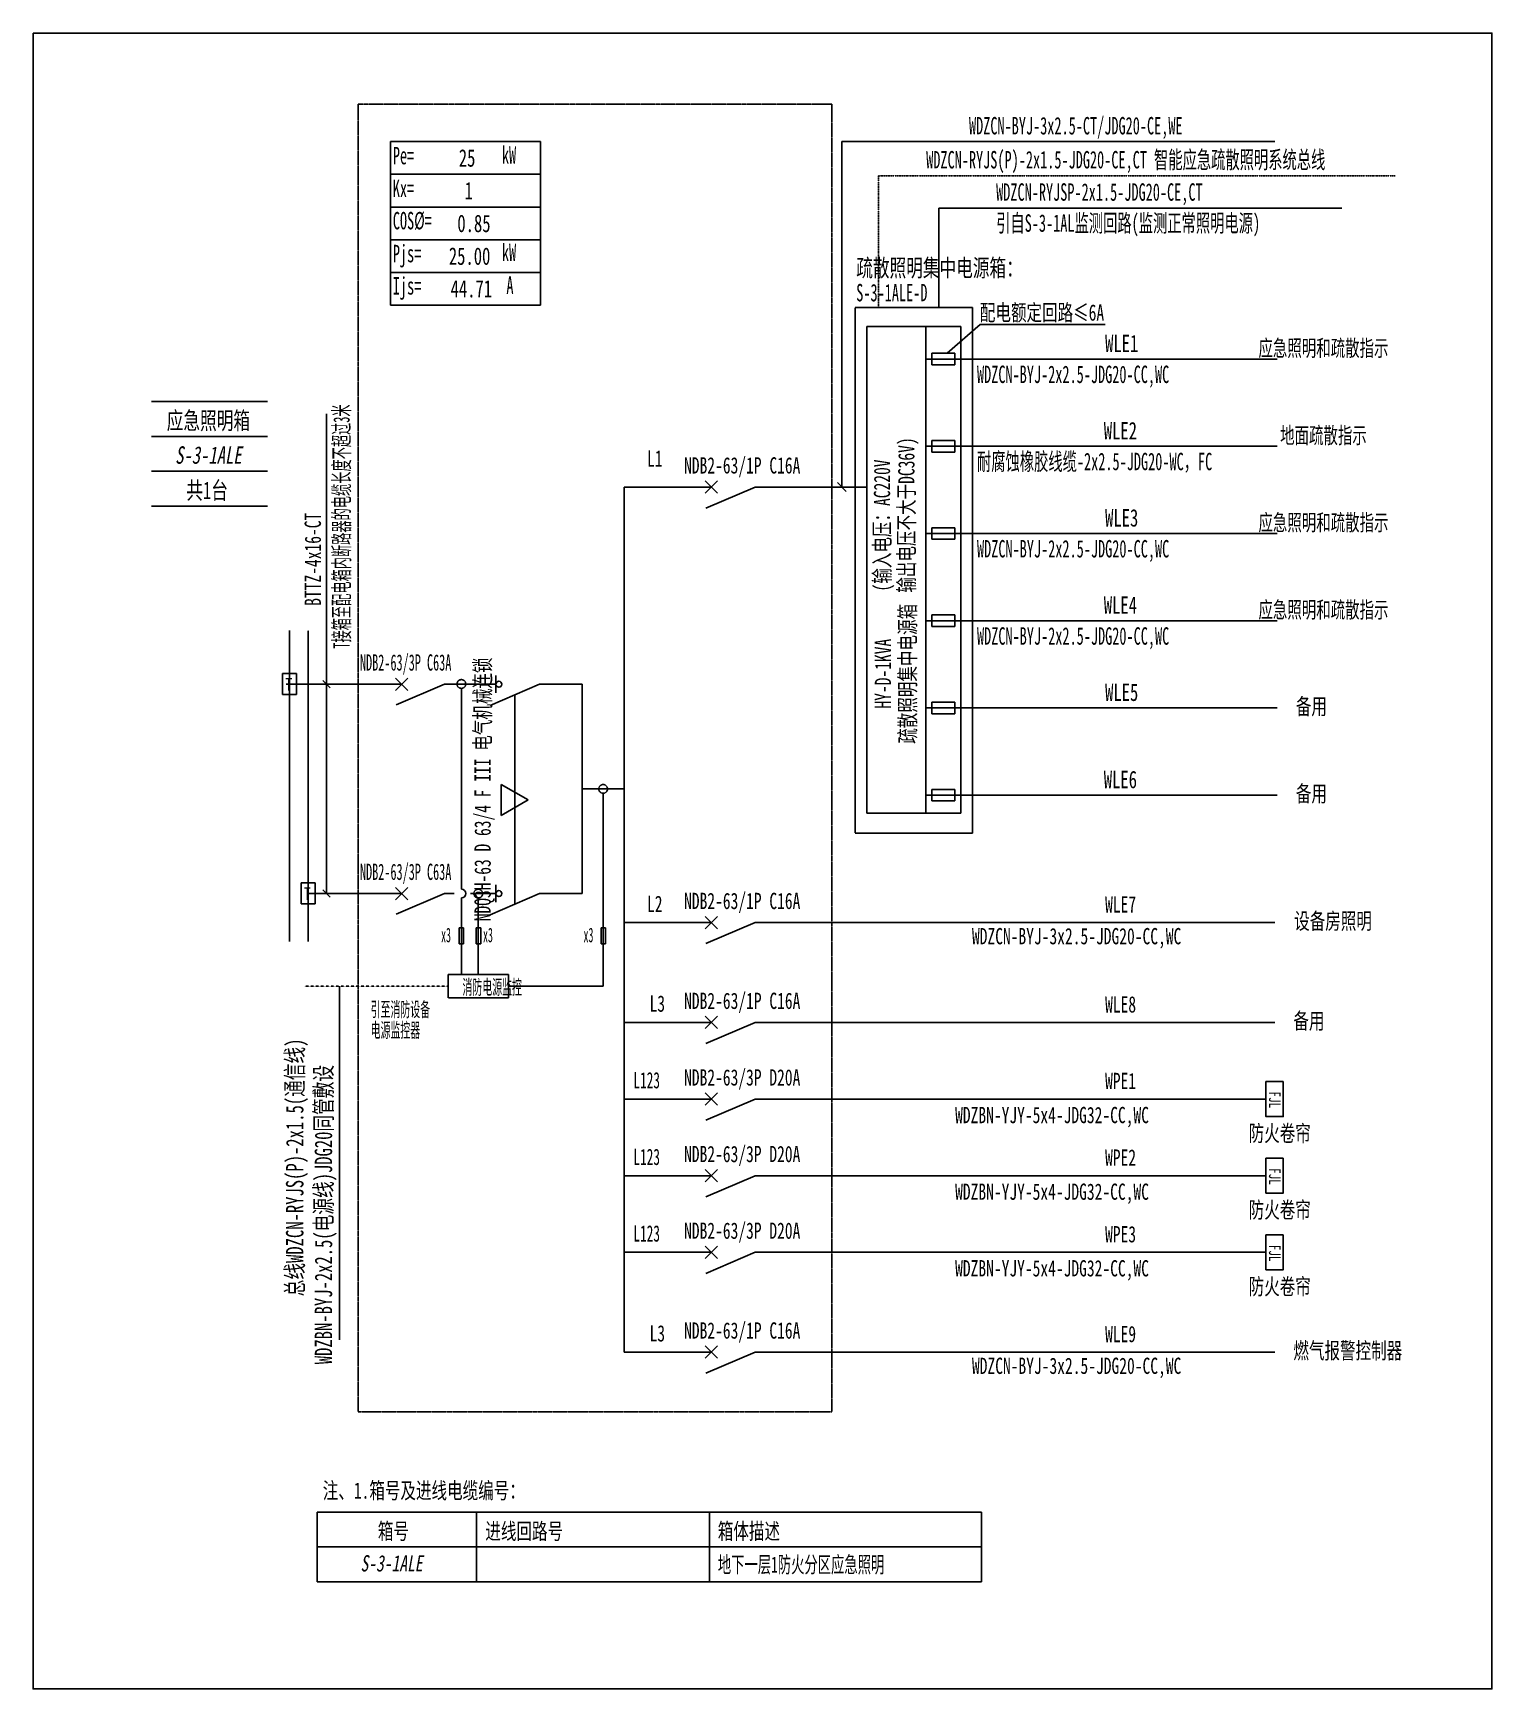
# Model space of a CAD drawing. Extents: x 214190 to 216451, y 333554 to 336120.
import ezdxf
from ezdxf.enums import TextEntityAlignment as Align

# ---------------------------------------------------------------- set-up
doc = ezdxf.new("R2010")
doc.units = 0
doc.header["$MEASUREMENT"] = 0
for name, pattern in [('_点划线L', [1.9, 1.5, -0.17, 0.06, -0.17]), ('_虚线S', [0.25, 0.125, -0.125]), ('DASH', [0.35, 0.25, -0.1]), ('DASHED', [0.75, 0.5, -0.25]), ('DIVIDE', [1.25, 0.5, -0.25, 0, -0.25, 0, -0.25])]:
    doc.linetypes.add(name, pattern=pattern)
for name, color, linetype in [('D_E_Eqpm(强电设备)', 100, 'Continuous'), ('D_E_Eqpm（强电设备）', 100, 'Continuous'), ('D_E_Text(强电文字)', 51, 'Continuous'), ('D_E_Text（强电文字）', 51, 'Continuous'), ('D_E_Wire(强电线缆)', 10, 'Continuous'), ('D_E_Wire（强电线缆）', 10, 'Continuous'), ('D_El_Wire（弱电线缆）', 10, 'Continuous'), ('D_T_TableDim（表格尺寸）', 255, 'Continuous'), ('DQ_Eqpm', 100, 'Continuous'), ('FL04GGFW_E72-配电箱系统图-塔楼部分$0$D_E_Eqpm（强电设备）', 100, 'Continuous'), ('FL09U293_E72-地下室配电箱系统图$0$D_E_Eqpm（强电设备）', 100, 'Continuous'), ('FL09U293_E72-地下室配电箱系统图$0$D_E_Text（强电文字）', 51, 'Continuous'), ('FL09U293_E72-地下室配电箱系统图$0$D_T_TableDim（表格尺寸）', 255, 'Continuous'), ('系统图', 220, 'Continuous')]:
    doc.layers.add(name, color=color, linetype=linetype)
doc.styles.add('FL09U293_E72-地下室配电箱系统图$0$FL04GGFW_E72-配电箱系统图-塔楼部分$0$电气', font='', dxfattribs={"width": 0.7})
doc.styles.add('FL09U293_E72-地下室配电箱系统图$0$FL04GGFW_E72-配电箱系统图-塔楼部分$0$电气箱', font='simhei.ttf', dxfattribs={"width": 0.8, "oblique": 10})
doc.styles.add('FL09U293_E72-地下室配电箱系统图$0$电气', font='', dxfattribs={"width": 0.7})
doc.styles.add('FL09U293_E72-地下室配电箱系统图$0$电气箱', font='simhei.ttf', dxfattribs={"width": 0.8, "oblique": 10})
doc.styles.add('HZ', font='', dxfattribs={"width": 0.7, "height": 400})
doc.styles.add('电气', font='', dxfattribs={"width": 0.7})
doc.styles.get('FL09U293_E72-地下室配电箱系统图$0$FL04GGFW_E72-配电箱系统图-塔楼部分$0$电气').set_extended_font_data('SimSun')
doc.styles.get('FL09U293_E72-地下室配电箱系统图$0$电气').set_extended_font_data('SimSun')
doc.styles.get('HZ').set_extended_font_data('SimSun')
doc.styles.get('电气').set_extended_font_data('SimSun')

msp = doc.modelspace()

# ---------------------------------------------------------------- linework, layer by layer
at = {"layer": 'D_E_Eqpm(强电设备)'}
for p, q in [((215232.1, 335407.5, 0), (215251.2, 335426.6, 0)), ((215251.2, 335407.5, 0), (215232.1, 335426.6, 0)), ((215309.2, 335417.1, 0), (215232.9, 335384.3, 0)), ((214752.1, 335101.8, 0), (214771.2, 335120.9, 0)), ((214771.2, 335101.8, 0), (214752.1, 335120.9, 0)), ((214907.6, 335097.9, 0), (214907.6, 335124.9, 0)), ((214752.1, 334777.4, 0), (214771.2, 334796.6, 0)), ((214771.2, 334777.4, 0), (214752.1, 334796.6, 0)), ((214907.6, 334773.5, 0), (214907.6, 334800.5, 0)), ((215232.1, 334732.5, 0), (215251.2, 334751.6, 0)), ((215251.2, 334732.5, 0), (215232.1, 334751.6, 0)), ((215309.2, 334742.1, 0), (215232.9, 334709.4, 0)), ((215232.1, 334577.7, 0), (215251.2, 334596.9, 0)), ((215251.2, 334577.7, 0), (215232.1, 334596.9, 0)), ((215309.2, 334587.3, 0), (215232.9, 334554.6, 0)), ((215232.1, 334459, 0), (215251.2, 334478.1, 0)), ((215251.2, 334459, 0), (215232.1, 334478.1, 0)), ((215309.2, 334468.6, 0), (215232.9, 334435.9, 0)), ((215232.1, 334340.3, 0), (215251.2, 334359.4, 0)), ((215251.2, 334340.3, 0), (215232.1, 334359.4, 0)), ((215309.2, 334349.8, 0), (215232.9, 334317.1, 0)), ((215232.1, 334221.5, 0), (215251.2, 334240.7, 0)), ((215251.2, 334221.5, 0), (215232.1, 334240.7, 0)), ((215309.2, 334231.1, 0), (215232.9, 334198.4, 0)), ((215232.1, 334066.8, 0), (215251.2, 334085.9, 0)), ((215251.2, 334066.8, 0), (215232.1, 334085.9, 0)), ((215309.2, 334076.3, 0), (215232.9, 334043.6, 0))]:
    msp.add_line(p, q, dxfattribs=at)
for centre in [(214912.2, 335111.4, 0), (214912.2, 334787, 0)]:
    msp.add_circle(centre, 4.6, dxfattribs=at)
at = {"layer": 'D_E_Eqpm（强电设备）'}
for p, q in [((215482.4, 334911.4, 0), (215482.4, 335665.8, 0)), ((215482.4, 335665.8, 0), (215574, 335665.8, 0)), ((215574, 335665.8, 0), (215574, 334911.4, 0)), ((214975.2, 335111.4, 0), (214898.9, 335078.7, 0)), ((214957.5, 334932.2, 0), (214915.8, 334956.3, 0)), ((214915.8, 334956.3, 0), (214915.8, 334908.1, 0)), ((214915.8, 334908.1, 0), (214957.5, 334932.2, 0)), ((215574, 334911.4, 0), (215482.4, 334911.4, 0)), ((214975.2, 334787, 0), (214898.9, 334754.3, 0))]:
    msp.add_line(p, q, dxfattribs=at)
at = {"layer": 'D_E_Eqpm（强电设备）', "linetype": 'DASH'}
msp.add_line((214937.1, 334770.6, 0), (214937.1, 335095, 0), dxfattribs=at)
at = {"layer": 'D_E_Eqpm（强电设备）', "elevation": 0}
for points in [[(216127.8, 334495.6), (216127.8, 334441.5), (216100.8, 334441.5), (216100.8, 334495.6)], [(216127.8, 334376.9), (216127.8, 334322.8), (216100.8, 334322.8), (216100.8, 334376.9)], [(216127.8, 334258.1), (216127.8, 334204.1), (216100.8, 334204.1), (216100.8, 334258.1)]]:
    msp.add_lwpolyline(points, close=True, dxfattribs=at)
at = {"layer": 'D_E_Text(强电文字)', "color": 51}
for p, q in [((214645.1, 334787, 0), (214645.1, 335530.5, 0)), ((214639.4, 335117, 0), (214650.7, 335105.8, 0)), ((214639.4, 334792.6, 0), (214650.7, 334781.4, 0)), ((214665.5, 334643.5, 0), (214665.5, 334095.4, 0))]:
    msp.add_line(p, q, dxfattribs=at)
at = {"layer": 'D_E_Text（强电文字）'}
for p, q in [((214744.4, 335952.4, 0), (214976.8, 335952.4, 0)), ((214744.4, 335952.4, 0), (214744.4, 335698.9, 0)), ((214976.8, 335952.4, 0), (214976.8, 335698.9, 0)), ((215443.7, 335952.4, 0), (216114.7, 335952.4, 0)), ((215443.7, 335417.1, 0), (215443.7, 335952.4, 0)), ((214744.4, 335901.7, 0), (214976.8, 335901.7, 0)), ((214744.4, 335851, 0), (214976.8, 335851, 0)), ((214744.4, 335800.3, 0), (214976.8, 335800.3, 0)), ((214744.4, 335749.6, 0), (214976.8, 335749.6, 0)), ((214744.4, 335698.9, 0), (214976.8, 335698.9, 0)), ((215607, 335624.4, 0), (215658.1, 335669, 0)), ((215658.1, 335669, 0), (215851.7, 335669, 0)), ((215436.8, 335423.9, 0), (215450.5, 335410.2, 0))]:
    msp.add_line(p, q, dxfattribs=at)
at = {"layer": 'D_E_Wire(强电线缆)'}
for p, q in [((214587.9, 334712.6, 0), (214587.9, 335194.8, 0)), ((214582.8, 335111.4, 0), (214761.7, 335111.4, 0)), ((214827.9, 335111.4, 0), (214907.6, 335111.4, 0)), ((214975.2, 335111.4, 0), (215041.2, 335111.4, 0)), ((214827.9, 334787, 0), (214843.1, 334787, 0)), ((214868.1, 334787, 0), (214907.6, 334787, 0)), ((214975.2, 334787, 0), (215041.2, 334787, 0))]:
    msp.add_line(p, q, dxfattribs=at)
at = {"layer": 'D_E_Wire(强电线缆)', "linetype": 'DASH'}
for p, q in [((214616.7, 334712.6, 0), (214616.7, 335194.8, 0)), ((214616.7, 334787, 0), (214761.7, 334787, 0))]:
    msp.add_line(p, q, dxfattribs=at)
at = {"layer": 'D_E_Wire（强电线缆）', "color": 10}
for p, q in [((215593.9, 335849.3, 0), (215593.9, 335695.3, 0)), ((215593.9, 335849.3, 0), (216218.7, 335849.3, 0)), ((215574, 335615.3, 0), (216118.5, 335615.3, 0)), ((215574, 335480.2, 0), (216118.5, 335480.2, 0)), ((215574, 335345, 0), (216118.5, 335345, 0)), ((215574, 335209.9, 0), (216118.5, 335209.9, 0)), ((215574, 335074.7, 0), (216118.5, 335074.7, 0)), ((215574, 334939.5, 0), (216118.5, 334939.5, 0))]:
    msp.add_line(p, q, dxfattribs=at)
at = {"layer": 'D_E_Wire（强电线缆）'}
for p, q in [((215106.4, 334076.3, 0), (215106.4, 335417.1, 0)), ((215106.4, 335417.1, 0), (215241.6, 335417.1, 0)), ((215309.2, 335417.1, 0), (215482.4, 335417.1, 0)), ((215041.2, 335111.4, 0), (215041.2, 334787, 0)), ((215041.2, 334949.2, 0), (215106.4, 334949.2, 0)), ((215073.8, 334942.4, 0), (215073.8, 334643.5, 0)), ((214880.3, 334780.2, 0), (214880.3, 334661.6, 0)), ((215106.4, 334742.1, 0), (215241.6, 334742.1, 0)), ((215309.2, 334742.1, 0), (216114.7, 334742.1, 0)), ((214850.5, 334734, 0), (214857.6, 334734, 0)), ((214850.5, 334709, 0), (214850.5, 334734, 0)), ((214857.6, 334734, 0), (214857.6, 334709, 0)), ((214877.2, 334734, 0), (214884.3, 334734, 0)), ((214877.2, 334709, 0), (214877.2, 334734, 0)), ((214884.3, 334734, 0), (214884.3, 334709, 0)), ((215070.5, 334734, 0), (215077.6, 334734, 0)), ((215070.5, 334709, 0), (215070.5, 334734, 0)), ((215077.6, 334734, 0), (215077.6, 334709, 0)), ((214857.6, 334709, 0), (214850.5, 334709, 0)), ((214884.3, 334709, 0), (214877.2, 334709, 0)), ((215077.6, 334709, 0), (215070.5, 334709, 0)), ((215106.4, 334587.3, 0), (215241.6, 334587.3, 0)), ((215309.2, 334587.3, 0), (216114.7, 334587.3, 0)), ((215106.4, 334468.6, 0), (215241.6, 334468.6, 0)), ((215309.2, 334468.6, 0), (216100.8, 334468.6, 0)), ((215106.4, 334349.8, 0), (215241.6, 334349.8, 0)), ((215309.2, 334349.8, 0), (216100.8, 334349.8, 0)), ((215106.4, 334231.1, 0), (215241.6, 334231.1, 0)), ((215309.2, 334231.1, 0), (216100.8, 334231.1, 0)), ((215106.4, 334076.3, 0), (215241.6, 334076.3, 0)), ((215309.2, 334076.3, 0), (216114.7, 334076.3, 0))]:
    msp.add_line(p, q, dxfattribs=at)
at = {"layer": 'D_E_Wire（强电线缆）', "linetype": '_点划线L'}
for p, q in [((214854.1, 334793.8, 0), (214854.1, 335105, 0)), ((214854.1, 334661.6, 0), (214854.1, 334780.2, 0)), ((214833.6, 334661.6, 0), (214927, 334661.6, 0)), ((214833.6, 334625.5, 0), (214833.6, 334661.6, 0)), ((214927, 334661.6, 0), (214927, 334625.5, 0)), ((215073.8, 334643.5, 0), (214927, 334643.5, 0)), ((214927, 334625.5, 0), (214833.6, 334625.5, 0))]:
    msp.add_line(p, q, dxfattribs=at)
at = {"layer": 'D_E_Wire（强电线缆）', "linetype": '_虚线S'}
msp.add_line((214611.6, 334643.5, 0), (214833.6, 334643.5, 0), dxfattribs=at)
at = {"layer": 'D_E_Wire（强电线缆）', "linetype": '_点划线L'}
for centre in [(214854.1, 335111.8, 0), (215073.8, 334949.2, 0), (214880.3, 334787, 0)]:
    msp.add_circle(centre, 6.76, dxfattribs=at)
at = {"layer": 'D_E_Wire（强电线缆）'}
msp.add_arc((214854.1, 334787, 0), 6.76, 270, 90, dxfattribs=at)
at = {"layer": 'D_El_Wire（弱电线缆）', "color": 200, "linetype": 'DIVIDE'}
for q in [(216301.4, 335899.5, 0), (215500.4, 335695.3, 0)]:
    msp.add_line((215500.4, 335899.5, 0), q, dxfattribs=at)
at = {"layer": 'D_T_TableDim（表格尺寸）', "linetype": 'DASHED'}
for p, q in [((214694.2, 333983.6, 0), (214694.2, 336010.5, 0)), ((214694.2, 336010.5, 0), (215428.1, 336010.5, 0)), ((215428.1, 336010.5, 0), (215428.1, 333983.6, 0)), ((215428.1, 333983.6, 0), (214694.2, 333983.6, 0))]:
    msp.add_line(p, q, dxfattribs=at)
at = {"layer": 'D_T_TableDim（表格尺寸）', "linetype": 'DASH'}
for p, q in [((215646.1, 335695.3, 0), (215464.4, 335695.3, 0)), ((215464.4, 335695.3, 0), (215464.4, 334880.5, 0)), ((215646.1, 334880.5, 0), (215646.1, 335695.3, 0)), ((215464.4, 334880.5, 0), (215646.1, 334880.5, 0))]:
    msp.add_line(p, q, dxfattribs=at)
at = {"layer": 'DQ_Eqpm'}
for p, q in [((214598.7, 335127.9, 0), (214577.1, 335127.9, 0)), ((214577.1, 335127.9, 0), (214577.1, 335095.5, 0)), ((214598.7, 335095.5, 0), (214598.7, 335127.9, 0)), ((214577.1, 335095.5, 0), (214598.7, 335095.5, 0)), ((214627.5, 334803.5, 0), (214605.9, 334803.5, 0)), ((214605.9, 334803.5, 0), (214605.9, 334771.1, 0)), ((214627.5, 334771.1, 0), (214627.5, 334803.5, 0)), ((214605.9, 334771.1, 0), (214627.5, 334771.1, 0))]:
    msp.add_line(p, q, dxfattribs=at)
at = {"layer": 'FL04GGFW_E72-配电箱系统图-塔楼部分$0$D_E_Eqpm（强电设备）'}
for p, q in [((215574, 334911.4, 0), (215574, 335665.8, 0)), ((215574, 335665.8, 0), (215628, 335665.8, 0)), ((215628, 335665.8, 0), (215628, 334911.4, 0)), ((215583, 335624.4, 0), (215619, 335624.4, 0)), ((215583, 335624.4, 0), (215583, 335624.4, 0)), ((215583, 335624.4, 0), (215583, 335606.3, 0)), ((215583, 335606.3, 0), (215583, 335624.4, 0)), ((215619, 335624.4, 0), (215619, 335606.3, 0)), ((215583, 335606.3, 0), (215619, 335606.3, 0)), ((215583, 335606.3, 0), (215583, 335606.3, 0)), ((215583, 335489.2, 0), (215619, 335489.2, 0)), ((215583, 335489.2, 0), (215583, 335489.2, 0)), ((215583, 335489.2, 0), (215583, 335471.2, 0)), ((215583, 335471.2, 0), (215583, 335489.2, 0)), ((215619, 335489.2, 0), (215619, 335471.2, 0)), ((215583, 335471.2, 0), (215619, 335471.2, 0)), ((215583, 335471.2, 0), (215583, 335471.2, 0)), ((215583, 335354, 0), (215619, 335354, 0)), ((215583, 335354, 0), (215583, 335354, 0)), ((215583, 335354, 0), (215583, 335336, 0)), ((215583, 335336, 0), (215583, 335354, 0)), ((215619, 335354, 0), (215619, 335336, 0)), ((215583, 335336, 0), (215619, 335336, 0)), ((215583, 335336, 0), (215583, 335336, 0)), ((215583, 335218.9, 0), (215619, 335218.9, 0)), ((215583, 335218.9, 0), (215583, 335218.9, 0)), ((215583, 335218.9, 0), (215583, 335200.8, 0)), ((215583, 335200.8, 0), (215583, 335218.9, 0)), ((215583, 335200.8, 0), (215619, 335200.8, 0)), ((215583, 335200.8, 0), (215583, 335200.8, 0)), ((215619, 335218.9, 0), (215619, 335200.8, 0)), ((215583, 335083.7, 0), (215619, 335083.7, 0)), ((215583, 335083.7, 0), (215583, 335083.7, 0)), ((215583, 335083.7, 0), (215583, 335065.7, 0)), ((215583, 335065.7, 0), (215583, 335083.7, 0)), ((215619, 335083.7, 0), (215619, 335065.7, 0)), ((215583, 335065.7, 0), (215619, 335065.7, 0)), ((215583, 335065.7, 0), (215583, 335065.7, 0)), ((215583, 334948.5, 0), (215619, 334948.5, 0)), ((215583, 334948.5, 0), (215583, 334948.5, 0)), ((215583, 334948.5, 0), (215583, 334930.5, 0)), ((215583, 334930.5, 0), (215583, 334948.5, 0)), ((215619, 334948.5, 0), (215619, 334930.5, 0)), ((215583, 334930.5, 0), (215619, 334930.5, 0)), ((215583, 334930.5, 0), (215583, 334930.5, 0)), ((215628, 334911.4, 0), (215574, 334911.4, 0))]:
    msp.add_line(p, q, dxfattribs=at)
at = {"layer": 'FL09U293_E72-地下室配电箱系统图$0$D_E_Eqpm（强电设备）'}
for p, q in [((214827.9, 335111.4, 0), (214753, 335079.3, 0)), ((214827.9, 334787, 0), (214753, 334754.9, 0))]:
    msp.add_line(p, q, dxfattribs=at)
at = {"layer": 'FL09U293_E72-地下室配电箱系统图$0$D_T_TableDim（表格尺寸）'}
for p, q in [((214373.7, 335549.6, 0), (214553.9, 335549.6, 0)), ((214373.7, 335495.5, 0), (214553.9, 335495.5, 0)), ((214373.7, 335441.4, 0), (214553.9, 335441.4, 0)), ((214373.7, 335387.4, 0), (214553.9, 335387.4, 0))]:
    msp.add_line(p, q, dxfattribs=at)
at = {"layer": 'FL09U293_E72-地下室配电箱系统图$0$D_T_TableDim（表格尺寸）', "ltscale": 3.5}
for p, q in [((214630.9, 333828.6, 0), (215660.2, 333828.6, 0)), ((214630.9, 333828.6, 0), (214630.9, 333720.5, 0)), ((214877.6, 333828.6, 0), (214877.6, 333720.5, 0)), ((215238.5, 333828.6, 0), (215238.5, 333720.5, 0)), ((215660.2, 333828.6, 0), (215660.2, 333720.5, 0)), ((214630.9, 333774.5, 0), (215660.2, 333774.5, 0)), ((214630.9, 333774.5, 0), (215660.2, 333774.5, 0)), ((214630.9, 333720.5, 0), (215660.2, 333720.5, 0))]:
    msp.add_line(p, q, dxfattribs=at)
at = {"layer": '系统图', "ltscale": 9973.992009}
msp.add_lwpolyline([(214190.5, 336120.5), (216451, 336120.5), (216451, 333554.5), (214190.5, 333554.5)], close=True, dxfattribs=at)

# ---------------------------------------------------------------- texts
at = {"layer": 'D_E_Eqpm（强电设备）', "color": 51, "style": '电气', "width": 0.7}
for p in [(216114.5, 334467.4, 0), (216114.5, 334348.7, 0), (216114.5, 334229.9, 0)]:
    msp.add_text('FJL', height=18.02, rotation=270, dxfattribs=at).set_placement(p, align=Align.MIDDLE)
at = {"layer": 'D_E_Text(强电文字)', "color": 51, "style": '电气'}
for s, height, width, p in [('疏散照明集中电源箱：', 27.03, 0.7, (215466, 335743.2, 0)), ('L1', 25.23, 0.7, (215141.8, 335448.7, 0)), ('NDB2-63/1P C16A', 25.23, 0.7, (215199.2, 335438, 0)), ('备用', 25.23, 0.7, (216147.3, 335064.5, 0)), ('备用', 25.23, 0.7, (216147.3, 334929.3, 0)), ('NDB2-63/1P C16A', 25.23, 0.7, (215199.2, 334763, 0)), ('L2', 25.23, 0.7, (215141.8, 334758.5, 0)), ('WLE7', 25.23, 0.7, (215851.6, 334757.6, 0)), ('设备房照明', 25.23, 0.7, (216144.6, 334731.9, 0)), ('WDZCN-BYJ-3x2.5-JDG20-CC,WC ', 25.23, 0.7, (215645.3, 334708.4, 0)), ('NDB2-63/1P C16A', 25.23, 0.7, (215199.2, 334608.2, 0)), ('L3', 25.23, 0.7, (215145.7, 334603.9, 0)), ('WLE8', 25.23, 0.7, (215851.6, 334602.7, 0)), ('备用', 25.23, 0.7, (216143.4, 334577.1, 0)), ('L123', 25.23, 0.6, (215120.7, 334485.2, 0)), ('NDB2-63/3P D20A', 25.23, 0.7, (215199.2, 334489.5, 0)), ('WPE1', 25.23, 0.7, (215851.6, 334484, 0)), ('WDZBN-YJY-5x4-JDG32-CC,WC ', 25.23, 0.7, (215619.2, 334431.2, 0)), ('防火卷帘', 25.23, 0.7, (216074.1, 334403, 0)), ('L123', 25.23, 0.6, (215120.7, 334366.4, 0)), ('NDB2-63/3P D20A', 25.23, 0.7, (215199.2, 334370.8, 0)), ('WPE2', 25.23, 0.7, (215851.6, 334365.3, 0)), ('WDZBN-YJY-5x4-JDG32-CC,WC ', 25.23, 0.7, (215619.2, 334312.4, 0)), ('防火卷帘', 25.23, 0.7, (216074.1, 334284.3, 0)), ('L123', 25.23, 0.6, (215120.7, 334247.7, 0)), ('NDB2-63/3P D20A', 25.23, 0.7, (215199.2, 334252, 0)), ('WPE3', 25.23, 0.7, (215851.6, 334246.5, 0)), ('WDZBN-YJY-5x4-JDG32-CC,WC ', 25.23, 0.7, (215619.2, 334193.7, 0)), ('防火卷帘', 25.23, 0.7, (216074.1, 334165.5, 0)), ('NDB2-63/1P C16A', 25.23, 0.7, (215199.2, 334097.3, 0)), ('L3', 25.23, 0.7, (215145.7, 334092.9, 0)), ('WLE9', 25.23, 0.7, (215851.6, 334091.8, 0)), ('燃气报警控制器', 25.23, 0.7, (216143.4, 334066.1, 0)), ('WDZCN-BYJ-3x2.5-JDG20-CC,WC ', 25.23, 0.7, (215645.3, 334042.6, 0))]:
    msp.add_text(s, height=height, dxfattribs=dict(at, width=width)).set_placement(p)
at = {"layer": 'D_E_Text(强电文字)', "color": 51, "style": '电气', "width": 0.65}
for s, p in [('应急照明和疏散指示', (216190, 335632.9, 0)), ('地面疏散指示', (216190, 335497.7, 0)), ('应急照明和疏散指示', (216190, 335362.6, 0)), ('应急照明和疏散指示', (216190, 335227.4, 0))]:
    msp.add_text(s, height=25.23, dxfattribs=at).set_placement(p, align=Align.MIDDLE)
at = {"layer": 'D_E_Text(强电文字)', "style": 'FL09U293_E72-地下室配电箱系统图$0$FL04GGFW_E72-配电箱系统图-塔楼部分$0$电气', "width": 0.7}
for s, p in [('应急照明箱', (214462.1, 335520.6, 0)), ('共1台', (214460.1, 335412.5, 0))]:
    msp.add_text(s, height=27.03, dxfattribs=at).set_placement(p, align=Align.MIDDLE)
at = {"layer": 'D_E_Text(强电文字)', "color": 51, "style": '电气'}
for s, width, p in [('T接箱至配电箱内断路器的电缆长度不超过3米', 0.55, (214680.9, 335166.6, 0)), ('BTTZ-4x16-CT', 0.7, (214636.5, 335233, 0))]:
    msp.add_text(s, height=25.23, rotation=90, dxfattribs=dict(at, width=width)).set_placement(p)
at = {"layer": 'D_E_Text(强电文字)', "style": 'FL09U293_E72-地下室配电箱系统图$0$FL04GGFW_E72-配电箱系统图-塔楼部分$0$电气箱', "oblique": 10, "width": 0.7}
msp.add_text('S-3-1ALE', height=27.03, dxfattribs=at).set_placement((214462.1, 335466.6, 0), align=Align.MIDDLE)
at = {"layer": 'D_E_Text（强电文字）', "style": '电气'}
for s, height, width, p in [('WDZCN-BYJ-3x2.5-CT/JDG20-CE,WE', 27.032, 0.6, (215640.7, 335963.5, 0)), ('25', 27.03, 0.7, (214850.1, 335913.5, 0)), ('1', 27, 0.7, (214859.1, 335862.8, 0)), (' 0.85', 27.03, 0.7, (214835, 335812.1, 0)), ('WLE1', 27.03, 0.7, (215851.6, 335626.1, 0)), ('WDZCN-BYJ-2x2.5-JDG20-CC,WC', 27.032, 0.6, (215653.1, 335578.2, 0)), ('WLE2', 27.03, 0.7, (215849.6, 335490.9, 0)), ('耐腐蚀橡胶线缆-2x2.5-JDG20-WC，FC', 27.032, 0.6, (215653.1, 335443.1, 0)), ('WLE3', 27.03, 0.7, (215851.6, 335355.8, 0)), ('WDZCN-BYJ-2x2.5-JDG20-CC,WC', 27.032, 0.6, (215653.1, 335307.9, 0)), ('WLE4', 27.03, 0.7, (215849.6, 335220.6, 0)), ('WDZCN-BYJ-2x2.5-JDG20-CC,WC', 27.032, 0.6, (215653.1, 335172.7, 0)), ('WLE5', 27.03, 0.7, (215851.6, 335085.5, 0)), ('WLE6', 27.03, 0.7, (215849.6, 334950.3, 0))]:
    msp.add_text(s, height=height, dxfattribs=dict(at, width=width)).set_placement(p)
at = {"layer": 'D_E_Text（强电文字）', "linetype": 'Continuous', "style": '电气', "width": 0.6}
for s, height, p in [('Pe=', 27.03, (214747.9, 335917.2, 0)), ('kW', 27.03, (214916.9, 335918.1, 0)), ('Kx=', 27.03, (214747.9, 335866.3, 0)), ('COS%%C=', 27.03, (214747.9, 335816.4, 0)), ('Pjs=', 27.03, (214747.9, 335765.4, 0)), ('kW', 27.03, (214916.9, 335767.1, 0)), ('Ijs=', 27.03, (214747.9, 335715.3, 0)), ('A', 27, (214923.9, 335716.4, 0))]:
    msp.add_text(s, height=height, dxfattribs=at).set_placement(p)
at = {"layer": 'D_E_Text（强电文字）', "color": 51, "style": '电气', "width": 0.6}
for s, height, p in [('WDZCN-RYJS(P)-2x1.5-JDG20-CE,CT 智能应急疏散照明系统总线', 27.032, (215574.4, 335910.8, 0)), ('WDZCN-RYJSP-2x1.5-JDG20-CE,CT', 27.032, (215682.8, 335860.7, 0)), ('引自S-3-1AL监测回路(监测正常照明电源)', 27.032, (215682.8, 335812.6, 0)), ('S-3-1ALE-D', 27.03, (215466, 335704.8, 0))]:
    msp.add_text(s, height=height, dxfattribs=at).set_placement(p)
at = {"layer": 'D_E_Text（强电文字）', "color": 6, "style": '电气', "width": 0.7}
for s, p in [('25.00', (214834.7, 335761.4, 0)), ('44.71', (214837.4, 335710.8, 0))]:
    msp.add_text(s, height=27.03, dxfattribs=at).set_placement(p)
at = {"layer": 'D_E_Text（强电文字）', "style": '电气'}
for s, width, p in [('配电额定回路≤6A', 0.7, (215753.9, 335688, 0)), ('NDB2-63/3P C63A', 0.55, (214767.8, 335143.1, 0)), ('NDB2-63/3P C63A', 0.55, (214767.8, 334818.7, 0))]:
    msp.add_text(s, height=25.23, dxfattribs=dict(at, width=width)).set_placement(p, align=Align.MIDDLE)
at = {"layer": 'D_E_Text（强电文字）', "color": 51, "style": '电气', "width": 0.7}
for s, p in [('输出电压不大于DC36V)', (215545.1, 335373.7, 0)), ('(输入电压：AC220V', (215507.4, 335357.5, 0)), ('疏散照明集中电源箱', (215545.1, 335127.6, 0)), ('HY-D-1KVA', (215507.4, 335127.8, 0))]:
    msp.add_text(s, height=25.23, rotation=90, dxfattribs=at).set_placement(p, align=Align.MIDDLE)
at = {"layer": 'D_E_Text（强电文字）', "style": '电气', "width": 0.7}
msp.add_text('NDQ3H-63 D 63/4 F III 电气机械连锁', height=25.23, rotation=90, dxfattribs=at).set_placement((214888.2, 334948.5, 0), align=Align.MIDDLE)
for s, p in [('总线WDZCN-RYJS(P)-2x1.5(通信线)', (214609.4, 334162.9)), ('WDZBN-BYJ-2x2.5(电源线)JDG20同管敷设', (214653.9, 334057.6))]:
    msp.add_text(s, height=27.032, rotation=90, dxfattribs=at).set_placement(p)
at = {"layer": 'D_E_Wire（强电线缆）', "color": 51, "linetype": 'Continuous', "style": 'HZ', "width": 0.5}
for s, p in [('x3', (214822.7, 334711.6, 0)), ('x3', (214887.7, 334711.6, 0)), ('x3', (215043.4, 334711.6, 0)), ('消防电源监控', (214855.8, 334630.8, 0)), ('引至消防设备', (214713.5, 334596.3, 0)), ('电源监控器', (214713.5, 334564.1, 0))]:
    msp.add_text(s, height=22.53, dxfattribs=at).set_placement(p)
at = {"layer": 'DQ_Eqpm', "color": 51, "style": '电气', "width": 0.8}
for p in [(214581.3, 335101.5, 0), (214610.1, 334777.1, 0)]:
    msp.add_text('T', height=19.8, dxfattribs=at).set_placement(p)
at = {"layer": 'FL09U293_E72-地下室配电箱系统图$0$D_E_Text（强电文字）', "style": 'FL09U293_E72-地下室配电箱系统图$0$电气'}
for s, width, p in [('注、1.箱号及进线电缆编号：', 0.7, (214639.3, 333849.3, 0)), ('箱号', 0.7, (214724.7, 333786.3, 0)), ('进线回路号', 0.7, (214891.3, 333786.3, 0)), ('箱体描述', 0.7, (215251.5, 333786.3, 0)), ('地下一层1防火分区应急照明', 0.6, (215251.5, 333734.6, 0))]:
    msp.add_text(s, height=25.23, dxfattribs=dict(at, width=width)).set_placement(p)
at = {"layer": 'FL09U293_E72-地下室配电箱系统图$0$D_E_Text（强电文字）', "style": 'FL09U293_E72-地下室配电箱系统图$0$电气箱', "oblique": 10, "width": 0.7}
msp.add_text('S-3-1ALE', height=25.23, dxfattribs=at).set_placement((214745.9, 333749.1, 0), align=Align.MIDDLE)

doc.saveas('drawing.dxf')
